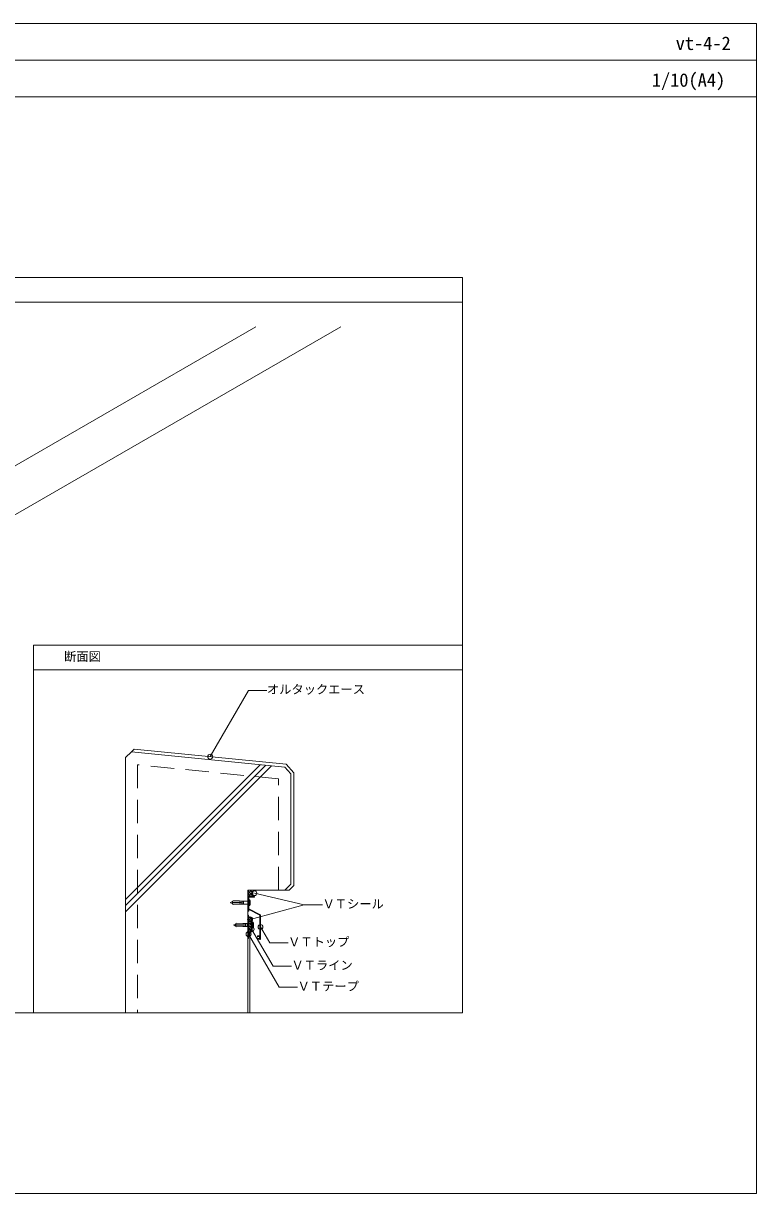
# Model space of a CAD drawing. Units: millimetres, scale not verified. Extents: x -1380 to 1380, y -955 to 955.
# Drawn here: x 184 to 1380, y -955 to 955 of the extents above; entities that cross this region are included whole.
import ezdxf
from ezdxf.enums import TextEntityAlignment as Align

# ---------------------------------------------------------------- set-up
doc = ezdxf.new("R2010")
doc.units = ezdxf.units.MM
doc.header["$LTSCALE"] = 3
doc.linetypes.add('USER1', pattern=[19.05, 12.7, -6.35])
for name, color, linetype, lineweight in [('0-0_0', 7, 'Continuous', 18), ('0-1_WAKU', 7, 'Continuous', 18), ('0-2_KUTAI', 3, 'Continuous', 18), ('0-3_BOUSUI', 1, 'Continuous', 18), ('0-4_MOJI', 7, 'Continuous', 18), ('0-5_HATCH', 9, 'Continuous', 18), ('0-6_KANAMONO_SCREW', 4, 'Continuous', 18), ('0-7_KANAMONO', 4, 'Continuous', 18)]:
    doc.layers.add(name, color=color, linetype=linetype, lineweight=lineweight)
doc.styles.add('ＭＳ ゴシック', font='')
doc.styles.get('ＭＳ ゴシック').set_extended_font_data('MS Gothic')

msp = doc.modelspace()

# ---------------------------------------------------------------- linework, layer by layer
at = {"layer": '0-0_0'}
for p, q in [((-1380, 895), (1380, 895)), ((-900, 500), (900, 500)), ((200, -100), (900, -100))]:
    msp.add_line(p, q, dxfattribs=at)
msp.add_lwpolyline([(-900, -660), (900, -660), (900, 540), (-900, 540)], close=True, dxfattribs=at)
at = {"layer": '0-1_WAKU'}
msp.add_line((200, -100), (200, -60), dxfattribs=at)
for points in [[(1380, 835), (-1380, 835), (-1380, 955), (1380, 955)], [(-1380, -955), (1380, -955), (1380, 955), (-1380, 955)], [(200, -60), (900, -60), (900, -660), (200, -660)]]:
    msp.add_lwpolyline(points, close=True, dxfattribs=at)
at = {"layer": '0-2_KUTAI'}
for points in [[(52.628, 185.384), (69.948, 175.384), (87.269, 185.384), (562.918, 460)], [(350, -660), (350, -243), (359.95, -233.995), (610.05, -259.005), (620, -270), (620, -450), (610, -460), (550, -460), (550, -660)]]:
    msp.add_lwpolyline(points, dxfattribs=at)
at = {"layer": '0-2_KUTAI', "linetype": 'USER1'}
msp.add_lwpolyline([(600, -460), (600, -278.1), (370, -255.1), (370, -660)], dxfattribs=at)
at = {"layer": '0-3_BOUSUI'}
for p, q in [((553, -508.706), (550, -508.706)), ((550, -508.706), (550, -660)), ((553, -508.706), (553, -528.724)), ((553, -537.304), (553, -660))]:
    msp.add_line(p, q, dxfattribs=at)
for points in [[(359.95, -233.995), (364.518, -229.427), (612.464, -254.222), (625, -268.073), (625, -452.071), (617.071, -460), (610, -460)], [(359.95, -233.995), (610.05, -259.005), (620, -270), (620, -450), (610, -460)]]:
    msp.add_lwpolyline(points, dxfattribs=at)
msp.add_lwpolyline([(550, -508.706), (551, -508.706), (551, -538.706), (550, -538.706)], close=True, dxfattribs=at)
msp.add_arc((564.278, -464.898), 6.503, 131.13347, 231.73424, dxfattribs=at)
at = {"layer": '0-4_MOJI'}
for p, q in [((488.497, -241.834), (550.997, -133.581)), ((550.997, -133.581), (580.997, -133.581)), ((560.5, -464.615), (641.718, -483.889)), ((550.994, -531.699), (600.994, -618.302)), ((570.5, -519.85), (585.5, -545.831)), ((585.5, -545.831), (615.5, -545.831)), ((600.994, -618.302), (630.994, -618.302))]:
    msp.add_line(p, q, dxfattribs=at)
for points in [[(553.508, -507.414), (641.718, -483.889), (671.718, -483.889)], [(556, -523.304), (591, -583.925), (621, -583.925)]]:
    msp.add_lwpolyline(points, dxfattribs=at)
for centre in [(488.491, -241.824), (560.5, -464.615), (553.508, -507.414), (550.994, -531.699), (556, -523.304), (570.5, -519.85)]:
    msp.add_circle(centre, 4, dxfattribs=at)
at = {"layer": '0-5_HATCH'}
for p, q in [((350, -475), (570, -255)), ((350, -485), (579.091, -255.909)), ((350, -495), (588.182, -256.818)), ((550, -461.531), (551.531, -460)), ((550, -466.021), (556.021, -460)), ((559.128, -470), (550, -460.872)), ((554.637, -470), (550, -465.363)), ((550.147, -470), (550, -469.853)), ((550.511, -470), (558.404, -462.108)), ((557.813, -464.195), (553.618, -460)), ((555.001, -470), (558.093, -466.908)), ((559.088, -460.98), (558.108, -460)), ((559.492, -470), (559.84, -469.652)), ((550, -506.432), (552.023, -504.409)), ((552.933, -508.706), (550, -505.774)), ((552.216, -508.706), (554.8, -506.122)), ((556, -511.774), (553, -508.774)), ((553, -512.413), (556, -509.413)), ((556.272, -516.536), (553, -513.264)), ((553, -516.903), (556, -513.903)), ((556, -507.284), (554.9, -506.184)), ((556, -520.754), (553, -517.754)), ((553, -521.393), (556, -518.393)), ((556, -525.244), (553, -522.244)), ((553, -525.883), (556, -522.883)), ((554.021, -527.755), (553, -526.734))]:
    msp.add_line(p, q, dxfattribs=at)
at = {"layer": '0-6_KANAMONO_SCREW'}
for p, q in [((535.93, -477.372), (525.826, -476.926)), ((535.921, -477.58), (535.93, -477.372)), ((536.129, -477.589), (536.138, -477.381)), ((538.636, -477.491), (536.138, -477.381)), ((538.627, -477.699), (538.636, -477.491)), ((538.835, -477.708), (538.844, -477.5)), ((550.667, -477.5), (538.844, -477.5)), ((540.511, -477.5), (540.511, -482.5)), ((543.011, -477.5), (543.011, -482.5)), ((551.5, -475.417), (551.5, -476.667)), ((551.5, -475.417), (553.167, -475.417)), ((551.5, -476.667), (551.5, -483.333)), ((553.167, -475.417), (553.167, -484.583)), ((553.583, -476.458), (553.167, -476.458)), ((553.583, -483.542), (553.583, -476.458)), ((553.583, -476.458), (553.792, -477.5)), ((553.792, -482.5), (553.792, -477.5)), ((524.677, -478.406), (521.757, -479.615)), ((524.677, -481.595), (521.757, -480.385)), ((524.08, -478.653), (524.677, -481.043)), ((538.844, -479.792), (524.677, -479.167)), ((538.844, -480.208), (524.677, -480.833)), ((524.677, -480.833), (524.677, -482.5)), ((524.677, -482.5), (525.826, -483.074)), ((525.467, -479.202), (525.862, -480.781)), ((535.93, -482.629), (525.826, -483.074)), ((526.731, -479.257), (527.098, -480.727)), ((527.995, -479.313), (528.335, -480.672)), ((529.259, -479.369), (529.571, -480.617)), ((530.523, -479.425), (530.807, -480.563)), ((531.787, -479.48), (532.044, -480.508)), ((533.051, -479.536), (533.28, -480.454)), ((534.315, -479.592), (534.516, -480.399)), ((535.578, -479.648), (535.753, -480.345)), ((538.835, -477.708), (535.921, -477.58)), ((538.835, -482.292), (535.921, -482.42)), ((535.921, -482.42), (535.93, -482.629)), ((536.129, -482.411), (536.138, -482.619)), ((538.636, -482.509), (536.138, -482.619)), ((536.842, -479.703), (536.989, -480.29)), ((538.106, -479.759), (538.225, -480.236)), ((538.627, -482.301), (538.636, -482.509)), ((538.835, -482.292), (538.844, -482.5)), ((538.844, -479.792), (538.844, -480.208)), ((550.667, -482.5), (538.844, -482.5)), ((551.5, -483.333), (551.5, -484.583)), ((553.167, -484.583), (551.5, -484.583)), ((553.167, -483.542), (553.583, -483.542)), ((553.792, -482.5), (553.583, -483.542)), ((530.177, -515.05), (527.257, -516.26)), ((529.58, -515.298), (530.177, -517.687)), ((541.43, -514.016), (531.326, -513.57)), ((541.421, -514.224), (541.43, -514.016)), ((544.335, -514.353), (541.421, -514.224)), ((541.629, -514.233), (541.638, -514.025)), ((544.136, -514.136), (541.638, -514.025)), ((544.127, -514.344), (544.136, -514.136)), ((544.335, -514.353), (544.344, -514.145)), ((556.167, -514.145), (544.344, -514.145)), ((546.011, -514.145), (546.011, -519.145)), ((548.511, -514.145), (548.511, -519.145)), ((557, -512.061), (557, -513.311)), ((557, -512.061), (558.667, -512.061)), ((557, -513.311), (557, -519.978)), ((558.667, -512.061), (558.667, -521.228)), ((559.083, -513.103), (558.667, -513.103)), ((559.083, -520.186), (559.083, -513.103)), ((559.083, -513.103), (559.292, -514.145)), ((559.292, -519.145), (559.292, -514.145)), ((530.177, -518.239), (527.257, -517.03)), ((544.344, -516.436), (530.177, -515.811)), ((544.344, -516.853), (530.177, -517.478)), ((530.177, -517.478), (530.177, -519.145)), ((530.177, -519.145), (531.326, -519.719)), ((530.967, -515.846), (531.362, -517.426)), ((541.43, -519.273), (531.326, -519.719)), ((532.231, -515.902), (532.598, -517.371)), ((533.495, -515.958), (533.835, -517.317)), ((534.759, -516.013), (535.071, -517.262)), ((536.023, -516.069), (536.307, -517.208)), ((537.287, -516.125), (537.544, -517.153)), ((538.551, -516.181), (538.78, -517.098)), ((539.815, -516.237), (540.016, -517.044)), ((541.078, -516.292), (541.253, -516.989)), ((544.335, -518.937), (541.421, -519.065)), ((541.421, -519.065), (541.43, -519.273)), ((541.629, -519.056), (541.638, -519.264)), ((544.136, -519.154), (541.638, -519.264)), ((542.342, -516.348), (542.489, -516.935)), ((543.606, -516.404), (543.725, -516.88)), ((544.127, -518.946), (544.136, -519.154)), ((544.335, -518.937), (544.344, -519.145)), ((544.344, -516.436), (544.344, -516.853)), ((556.167, -519.145), (544.344, -519.145)), ((557, -519.978), (557, -521.228)), ((558.667, -521.228), (557, -521.228)), ((558.667, -520.186), (559.083, -520.186)), ((559.292, -519.145), (559.083, -520.186))]:
    msp.add_line(p, q, dxfattribs=at)
for points in [[(524.677, -479.167), (524.677, -477.5), (525.826, -476.926)], [(530.177, -515.811), (530.177, -514.145), (531.326, -513.57)]]:
    msp.add_lwpolyline(points, dxfattribs=at)
for centre, radius, start, end in [((550.667, -476.667), 0.833, 270, 0), ((521.917, -480), 0.417, 112.5, 247.5), ((550.667, -483.333), 0.833, 0, 90), ((556.167, -513.311), 0.833, 270, 0), ((527.417, -516.645), 0.417, 112.5, 247.5), ((556.167, -519.978), 0.833, 0, 90)]:
    msp.add_arc(centre, radius, start, end, dxfattribs=at)
at = {"layer": '0-7_KANAMONO'}
for p, q in [((-215.84, -69.616), (701.482, 460)), ((560.5, -470.7), (560.5, -470.3)), ((550.3, -500.304), (550.7, -500.304)), ((565.5, -535), (565.5, -535.614)), ((565.5, -538.386), (565.5, -539)), ((565.7, -535.961), (565.891, -536.071)), ((565.891, -537.929), (565.7, -538.039)), ((569.8, -540), (570.2, -540))]:
    msp.add_line(p, q, dxfattribs=at)
for points in [[(560.2, -470), (550, -470), (550, -470.4), (550.5, -470.9), (550.5, -477.3), (550, -477.8), (550, -478.2), (550.5, -478.7), (550.5, -481.3)], [(550, -474.2), (550, -473.8), (550, -474.2)], [(570.5, -539.7), (570.5, -500), (551.5, -490), (551.5, -480.3), (551.2, -480), (551.5, -479.7), (551.5, -471), (560.2, -471)], [(550.5, -481.3), (550, -481.8), (550, -482.2), (550.5, -482.7), (550.5, -485.3), (550, -485.8), (550, -486.2), (550.5, -486.7), (550.5, -489.3), (550, -489.8), (550, -490.2), (550.5, -490.7), (550.5, -493.3), (550, -493.8), (550, -494), (551.2, -494)], [(551.5, -493.7), (551.5, -491.13), (569.5, -500.604), (569.5, -519.286)], [(556, -515.59), (556, -506.862), (550, -503.162), (550, -500.604)], [(551, -500.604), (551, -502.604), (557, -506.304), (557, -519.004)], [(557, -519.004), (557, -526.304), (553, -530.104), (553, -535.304), (553.866, -536.804), (553, -537.304), (552, -535.572), (552, -529.674), (556, -525.874), (556, -517.018)], [(569.5, -520.714), (569.5, -534.5), (566, -534.5)], [(566, -539.5), (569.5, -539.5), (569.5, -539.7)]]:
    msp.add_lwpolyline(points, dxfattribs=at)
for centre, radius, start, end in [((560.2, -470.3), 0.3, 0, 90), ((560.2, -470.7), 0.3, 270, 0), ((551.2, -493.7), 0.3, 270, 0), ((550.3, -500.604), 0.3, 90, 180), ((550.7, -500.604), 0.3, 0, 90), ((555.3, -516.304), 1, 314.427, 45.573), ((566, -535), 0.5, 90, 180), ((568.8, -520), 1, 314.427, 45.573), ((565.9, -535.614), 0.4, 180, 240), ((565.9, -538.386), 0.4, 120, 180), ((566, -539), 0.5, 180, 270), ((566.091, -535.725), 0.4, 240, 317.8468), ((566.091, -538.275), 0.4, 42.1532, 120), ((567.5, -537), 1.5, 222.1532, 137.8468), ((569.8, -539.7), 0.3, 180, 270), ((570.2, -539.7), 0.3, 270, 0)]:
    msp.add_arc(centre, radius, start, end, dxfattribs=at)

# ---------------------------------------------------------------- texts
at = {"layer": '0-1_WAKU', "style": 'ＭＳ ゴシック'}
for s, p in [('vt-4-2', (1248.046, 905)), ('1/10(A4)', (1209.061, 845))]:
    msp.add_text(s, height=21.99, dxfattribs=at).set_placement(p, align=Align.BOTTOM_LEFT)
at = {"layer": '0-4_MOJI', "style": 'ＭＳ ゴシック'}
for s, p in [('断面図', (250, -90)), ('オルタックエース', (580.997, -143.581)), ('ＶＴシール', (671.718, -493.889)), ('ＶＴトップ', (615.5, -555.831)), ('ＶＴライン', (621, -593.925)), ('ＶＴテープ', (630.994, -628.302))]:
    msp.add_text(s, height=14.66, dxfattribs=at).set_placement(p, align=Align.BOTTOM_LEFT)

doc.saveas('drawing.dxf')
